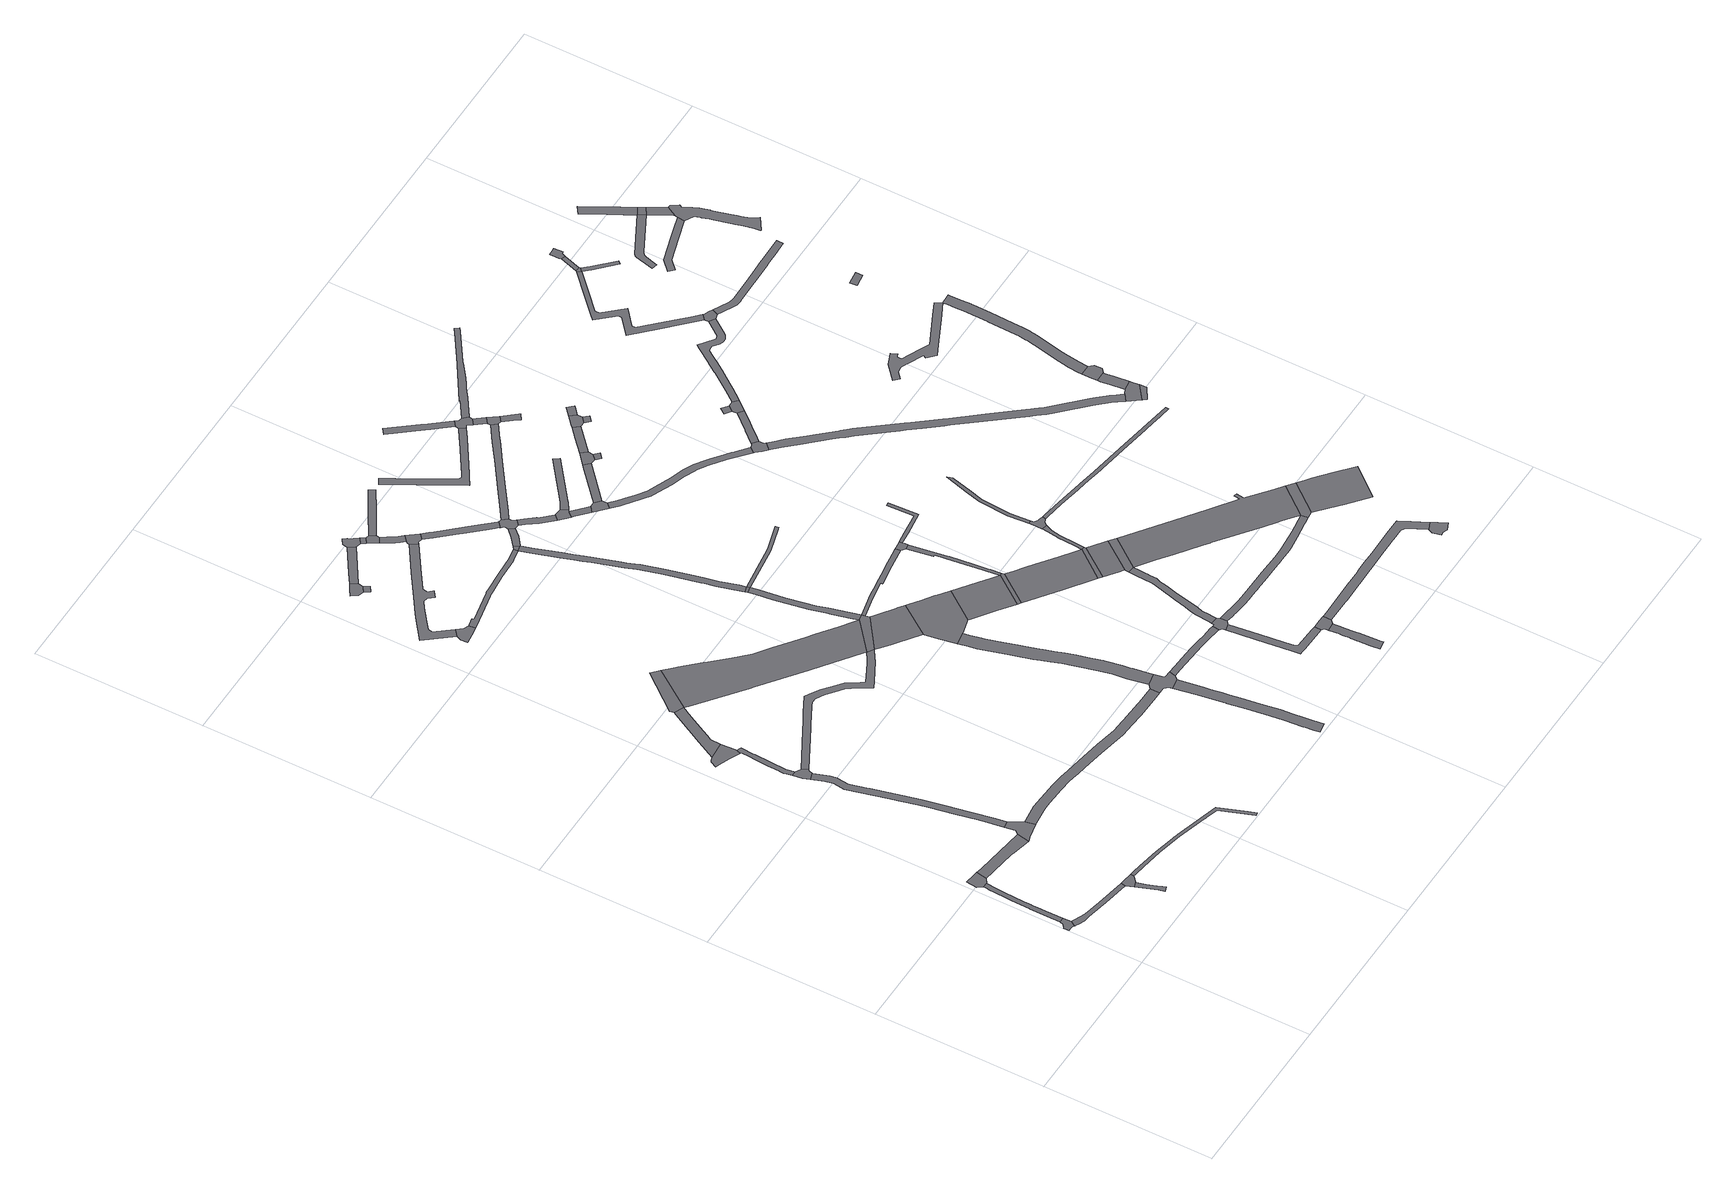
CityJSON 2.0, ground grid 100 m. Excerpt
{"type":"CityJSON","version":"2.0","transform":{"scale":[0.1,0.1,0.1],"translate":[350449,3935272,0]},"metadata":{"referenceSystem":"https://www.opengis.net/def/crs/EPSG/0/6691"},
"CityObjects":{
"road1":{"type":"Road","geometry":[{"type":"MultiSurface","lod":"1","boundaries":[[[0,1,2,3,4,5,6,7,8]]]}]},
"road2":{"type":"Road","attributes":{"RoadStructureAttribute.sectionType":"1"},"geometry":[{"type":"MultiSurface","lod":"1","boundaries":[[[0,9,10,11,12,13,14,15,16,17,18,19,20,21,22,23,24,25,26,27,28,1]]]}]},
"road3":{"type":"Road","attributes":{"RoadStructureAttribute.sectionType":"1"},"geometry":[{"type":"MultiSurface","lod":"1","boundaries":[[[29,30,31,32,33,8,7,34,35,36,37,38,39,40,41]]]}]},
"road4":{"type":"Road","geometry":[{"type":"MultiSurface","lod":"1","boundaries":[[[17,42,43,44,45,46,18]]]}]},
"road5":{"type":"Road","attributes":{"RoadStructureAttribute.sectionType":"1"},"geometry":[{"type":"MultiSurface","lod":"1","boundaries":[[[47,48,49,50,51,52,53,54,55,56]]]}]},
"road6":{"type":"Road","geometry":[{"type":"MultiSurface","lod":"1","boundaries":[[[57,58,29,41,53,52,59,60]]]}]},
"road7":{"type":"Road","attributes":{"RoadStructureAttribute.sectionType":"1"},"geometry":[{"type":"MultiSurface","lod":"1","boundaries":[[[61,43,42,62,63,64,65,66,67,68]]]}]},
"road8":{"type":"Road","geometry":[{"type":"MultiSurface","lod":"1","boundaries":[[[67,69,70,71,72,73,74,75,76,77,78,68]]]}]},
"road9":{"type":"Road","attributes":{"RoadStructureAttribute.sectionType":"1"},"geometry":[{"type":"MultiSurface","lod":"1","boundaries":[[[75,79,80,81,82,83,84,85,86,87,88,89,90,91,92,93,94,95,96,97,98,99,100,101,102,103,104,105,106,107,108,109,110,76]]]}]},
"road10":{"type":"Road","attributes":{"RoadStructureAttribute.sectionType":"1"},"geometry":[{"type":"MultiSurface","lod":"1","boundaries":[[[59,111,112,113,114,115,116,117,118,119,120,121,122,123,124,125,126,127,128,129,130,131,132,133,60]]]}]},
"road11":{"type":"Road","geometry":[{"type":"MultiSurface","lod":"1","boundaries":[[[134,135,136,137,138,139,140,95,94]]]}]},
"road12":{"type":"Road","geometry":[{"type":"MultiSurface","lod":"1","boundaries":[[[141,142,143,144,145,146,147,148,149,150]]]}]},
"road13":{"type":"Road","attributes":{"RoadStructureAttribute.sectionType":"1"},"geometry":[{"type":"MultiSurface","lod":"1","boundaries":[[[138,151,152,153,154,145,144,155,156,157,158,159,160,161,162,163,139]]]}]},
"road14":{"type":"Road","geometry":[{"type":"MultiSurface","lod":"1","boundaries":[[[164,165,166,167,168,169]]]}]},
"road15":{"type":"Road","attributes":{"RoadStructureAttribute.sectionType":"1"},"geometry":[{"type":"MultiSurface","lod":"1","boundaries":[[[170,171,172,173,174,175,176,177,178,179,180,181,182,183,184,185,186,74,73,187,188,189,190,191,192,193,194,195,196,197,198,199,200,201,202,203,204,205,206]]]}]},
"road16":{"type":"Road","attributes":{"RoadStructureAttribute.sectionType":"1"},"geometry":[{"type":"MultiSurface","lod":"1","boundaries":[[[207,208,209,210,211,212,213,214,215,216,217,218,219,220,221,222,223,224,136,135,225,226,227,228,229,230,231,232,233,234,235,236,237,238,239,240,241,242,243,244]]]}]},
"road17":{"type":"Road","geometry":[{"type":"MultiSurface","lod":"1","boundaries":[[[245,246,247,248,249,250,251,252]]]}]},
"road18":{"type":"Road","attributes":{"function":"2","RoadStructureAttribute.sectionType":"1"},"geometry":[{"type":"MultiSurface","lod":"1","boundaries":[[[253,254,255,256,257,258,259,260,261,262,263,264,265,166,165,164,266,267,148,147,268,269,270,271,272,273,165,274,275,276,277,278,279,244,280]]]}]},
"road19":{"type":"Road","geometry":[{"type":"MultiSurface","lod":"1","boundaries":[[[281,282,283,284,285,286,287]]]}]},
"road20":{"type":"Road","geometry":[{"type":"MultiSurface","lod":"1","boundaries":[[[288,289,281,287]]]}]},
"road21":{"type":"Road","attributes":{"RoadStructureAttribute.sectionType":"1"},"geometry":[{"type":"MultiSurface","lod":"1","boundaries":[[[249,290,291,292,293,294,295,296,297,298,299,300,301,302,303,304,305,306,307,308,309,310,250]]]}]},
"road22":{"type":"Road","attributes":{"RoadStructureAttribute.sectionType":"1"},"geometry":[{"type":"MultiSurface","lod":"1","boundaries":[[[311,312,283,282,313,314]]]}]},
"road23":{"type":"Road","attributes":{"RoadStructureAttribute.sectionType":"1"},"geometry":[{"type":"MultiSurface","lod":"1","boundaries":[[[315,316,317,318,319,320,321,322,323,324,325,326,327,328,329,330,331,332,333,247,246]]]}]},
"road24":{"type":"Road","attributes":{"RoadStructureAttribute.sectionType":"1"},"geometry":[{"type":"MultiSurface","lod":"1","boundaries":[[[334,335,336,337,338,339,340,341,342,343,344,345,346,347,348,349,350,351,352,353,354,355,356,357,358,359,360,361,362,363,364,365]]]}]},
"road25":{"type":"Road","geometry":[{"type":"MultiSurface","lod":"1","boundaries":[[[366,367,368,280,244,243]]]}]},
"road26":{"type":"Road","geometry":[{"type":"MultiSurface","lod":"1","boundaries":[[[311,314,369,370,371,372,373,374]]]}]},
"road27":{"type":"Road","attributes":{"RoadStructureAttribute.sectionType":"1"},"geometry":[{"type":"MultiSurface","lod":"1","boundaries":[[[370,369,375,376]]]}]},
"road28":{"type":"Road","geometry":[{"type":"MultiSurface","lod":"1","boundaries":[[[205,377,378,379,365,364,380,381,382,383,384,385,386,206]]]}]},
"road29":{"type":"Road","geometry":[{"type":"MultiSurface","lod":"1","boundaries":[[[375,387,388,389,390,391,392,376]]]}]},
"road30":{"type":"Road","attributes":{"RoadStructureAttribute.sectionType":"1"},"geometry":[{"type":"MultiSurface","lod":"1","boundaries":[[[384,393,394,395,396,397,398,399,400,401,402,403,404,405,406,407,408,409,410,411,412,413,414,415,416,417,418,419,420,421,422,423,424,425,426,427,428,429,430,431,432,433,434,435,436,437,385]]]}]},
"road31":{"type":"Road","attributes":{"function":"2","RoadStructureAttribute.sectionType":"1"},"geometry":[{"type":"MultiSurface","lod":"1","boundaries":[[[438,439,440,441,442,443,444,445,446,366,243]]]}]},
"road32":{"type":"Road","attributes":{"RoadStructureAttribute.sectionType":"1"},"geometry":[{"type":"MultiSurface","lod":"1","boundaries":[[[447,448,449,450,390,389,451,452,453,454]]]}]},
"road33":{"type":"Road","geometry":[{"type":"MultiSurface","lod":"1","boundaries":[[[455,447,454,456,305,304,457,458,459]]]}]},
"road34":{"type":"Road","attributes":{"RoadStructureAttribute.sectionType":"1"},"geometry":[{"type":"MultiSurface","lod":"1","boundaries":[[[460,461,462,463,464,465,466,467,468,469,280,368,470,471,472,473,474,475,476,477]]]}]},
"road35":{"type":"Road","geometry":[{"type":"MultiSurface","lod":"1","boundaries":[[[478,479,460,477,480]]]}]},
"road36":{"type":"Road","attributes":{"RoadStructureAttribute.sectionType":"1"},"geometry":[{"type":"MultiSurface","lod":"1","boundaries":[[[481,482,483,484,485,486,487,488,489,490,491,492,493,494,495,496,497,322,498,499,500,501,502,503,504,505,506,507,508,509,510,511,512,513,478,480]]]}]},
"road37":{"type":"Road","geometry":[{"type":"MultiSurface","lod":"1","boundaries":[[[322,497,514,323]]]}]},
"road38":{"type":"Road","attributes":{"RoadStructureAttribute.sectionType":"1"},"geometry":[{"type":"MultiSurface","lod":"1","boundaries":[[[458,515,516,517,518,519,520,521,522,523,524,525,526,527,528,529,459]]]}]},
"road39":{"type":"Road","geometry":[{"type":"MultiSurface","lod":"1","boundaries":[[[530,531,532,533,442,441,534,535,536,418,417,537,538,539]]]}]},
"road40":{"type":"Road","attributes":{"RoadStructureAttribute.sectionType":"1"},"geometry":[{"type":"MultiSurface","lod":"1","boundaries":[[[540,541,542,543,544,392,391]]]}]},
"road41":{"type":"Road","attributes":{"RoadStructureAttribute.sectionType":"1"},"geometry":[{"type":"MultiSurface","lod":"1","boundaries":[[[545,546,514,497,547,548]]]}]},
"road42":{"type":"Road","attributes":{"RoadStructureAttribute.sectionType":"1"},"geometry":[{"type":"MultiSurface","lod":"1","boundaries":[[[549,550,551,552,553,554,555,556,381,380,557,558,559,560,561,562]]]}]},
"road43":{"type":"Road","geometry":[{"type":"MultiSurface","lod":"1","boundaries":[[[563,564,565,566,567,523,522,568,545,548]]]}]},
"road44":{"type":"Road","attributes":{"RoadStructureAttribute.sectionType":"1"},"geometry":[{"type":"MultiSurface","lod":"1","boundaries":[[[367,569,570,571,572,573,574,575,576,577,578,579,580,581,582,583,584,585,586,587,368]]]}]},
"road45":{"type":"Road","attributes":{"RoadStructureAttribute.sectionType":"1"},"geometry":[{"type":"MultiSurface","lod":"1","boundaries":[[[588,589,590,564,563,591,592,593,594]]]}]},
"road46":{"type":"Road","attributes":{"function":"2","RoadStructureAttribute.sectionType":"1"},"geometry":[{"type":"MultiSurface","lod":"1","boundaries":[[[538,595,596,597,598,599,600,601,539]]]}]},
"road47":{"type":"Road","attributes":{"RoadStructureAttribute.sectionType":"1"},"geometry":[{"type":"MultiSurface","lod":"1","boundaries":[[[602,603,604,605,606,607,480,477]]]}]},
"road48":{"type":"Road","geometry":[{"type":"MultiSurface","lod":"1","boundaries":[[[593,608,609,610,611,594]]]}]},
"road49":{"type":"Road","geometry":[{"type":"MultiSurface","lod":"1","boundaries":[[[599,612,613,614,600]]]}]},
"road50":{"type":"Road","attributes":{"RoadStructureAttribute.sectionType":"1"},"geometry":[{"type":"MultiSurface","lod":"1","boundaries":[[[615,616,617,609,608,618,619]]]}]},
"road51":{"type":"Road","geometry":[{"type":"MultiSurface","lod":"1","boundaries":[[[620,621,622,623,549,562,624,625,626,627,628]]]}]},
"road52":{"type":"Road","attributes":{"RoadStructureAttribute.sectionType":"1"},"geometry":[{"type":"MultiSurface","lod":"1","boundaries":[[[629,630,631,632,633,634,635,636,637,638,639,640,641,642,626,625]]]}]},
"road53":{"type":"Road","geometry":[{"type":"MultiSurface","lod":"1","boundaries":[[[615,619,643,644,645,646]]]}]},
"road54":{"type":"Road","attributes":{"RoadStructureAttribute.sectionType":"1"},"geometry":[{"type":"MultiSurface","lod":"1","boundaries":[[[647,648,649,650,651,652,653,654,655,656,657,658,659,660,661,662,663,664,665,666,667,668]]]}]},
"road55":{"type":"Road","attributes":{"RoadStructureAttribute.sectionType":"1"},"geometry":[{"type":"MultiSurface","lod":"1","boundaries":[[[669,670,671,672,673,674,675,676,677,678,679,680,681,600,614]]]}]},
"road56":{"type":"Road","attributes":{"function":"2","RoadStructureAttribute.sectionType":"1"},"geometry":[{"type":"MultiSurface","lod":"1","boundaries":[[[682,683,684,685,686,687,688,689,613,612,690,691,692]]]}]},
"road57":{"type":"Road","geometry":[{"type":"MultiSurface","lod":"1","boundaries":[[[634,693,694,655,654,695,696,697,698,635]]]}]},
"road58":{"type":"Road","geometry":[{"type":"MultiSurface","lod":"1","boundaries":[[[578,675,674,699,700,701,702,579]]]}]},
"road59":{"type":"Road","attributes":{"RoadStructureAttribute.sectionType":"1"},"geometry":[{"type":"MultiSurface","lod":"1","boundaries":[[[703,704,705,706,707,708,709,710,711,712,713,714,715,716,717,718,719,720,721,722,723,724,725,726,727]]]}]},
"road60":{"type":"Road","attributes":{"RoadStructureAttribute.sectionType":"1"},"geometry":[{"type":"MultiSurface","lod":"1","boundaries":[[[610,728,729,730,731,732,611]]]}]},
"road61":{"type":"Road","attributes":{"RoadStructureAttribute.sectionType":"1"},"geometry":[{"type":"MultiSurface","lod":"1","boundaries":[[[566,733,734,735,736,737,738,739,740,741,742,743,744,745,746,747,567]]]}]},
"road62":{"type":"Road","attributes":{"RoadStructureAttribute.sectionType":"1"},"geometry":[{"type":"MultiSurface","lod":"1","boundaries":[[[748,646,645,749,750]]]}]},
"road63":{"type":"Road","geometry":[{"type":"MultiSurface","lod":"1","boundaries":[[[751,752,753,682,692]]]}]},
"road64":{"type":"Road","attributes":{"RoadStructureAttribute.sectionType":"1"},"geometry":[{"type":"MultiSurface","lod":"1","boundaries":[[[700,754,755,756,757,758,759,701]]]}]},
"road65":{"type":"Road","attributes":{"RoadStructureAttribute.sectionType":"1"},"geometry":[{"type":"MultiSurface","lod":"1","boundaries":[[[760,761,762,763,752,751]]]}]},
"road66":{"type":"Road","attributes":{"RoadStructureAttribute.sectionType":"1"},"geometry":[{"type":"MultiSurface","lod":"1","boundaries":[[[643,764,765,766,767,768,769,770,771,772,773,774,775,776,777,778,779,780,781,782,783,784,785,786,787,788,789,790,791,792,793,794,795,796,797,798,799,644]]]}]},
"road67":{"type":"Road","geometry":[{"type":"MultiSurface","lod":"1","boundaries":[[[762,761,800,801,802]]]}]},
"road68":{"type":"Road","geometry":[{"type":"MultiSurface","lod":"1","boundaries":[[[749,803,804,805,806,750]]]}]},
"road69":{"type":"Road","attributes":{"RoadStructureAttribute.sectionType":"1"},"geometry":[{"type":"MultiSurface","lod":"1","boundaries":[[[807,808,809,810,811,812,813,814,815,816,817]]]}]},
"road70":{"type":"Road","geometry":[{"type":"MultiSurface","lod":"1","boundaries":[[[818,819,804,803]]]}]},
"road71":{"type":"Road","attributes":{"RoadStructureAttribute.sectionType":"1"},"geometry":[{"type":"MultiSurface","lod":"1","boundaries":[[[753,820,821,822,823,824,825,826,827,828,829,682]]]}]},
"road72":{"type":"Road","attributes":{"RoadStructureAttribute.sectionType":"1"},"geometry":[{"type":"MultiSurface","lod":"1","boundaries":[[[627,830,831,832,833,834,835,836,837,838,839,840,841,842,843,844,845,846,847,848,849,850,851,852,853,854,855,856,857,858,859,860,861,862,863,864,865,866,867,868,869,870,871,872,873,874,875,628]]]}]},
"road73":{"type":"Road","geometry":[{"type":"MultiSurface","lod":"1","boundaries":[[[876,877,878,879,813,812,703,727,880,881]]]}]},
"road74":{"type":"Road","geometry":[{"type":"MultiSurface","lod":"1","boundaries":[[[882,883,884,885,886,887,888,889,890,891,826,825,892,893,894,895,896,897,898]]]}]},
"road75":{"type":"Road","attributes":{"RoadStructureAttribute.sectionType":"1"},"geometry":[{"type":"MultiSurface","lod":"1","boundaries":[[[805,899,900,901,806]]]}]},
"road76":{"type":"Road","attributes":{"RoadStructureAttribute.sectionType":"1"},"geometry":[{"type":"MultiSurface","lod":"1","boundaries":[[[902,903,876,881]]]}]},
"road77":{"type":"Road","geometry":[{"type":"MultiSurface","lod":"1","boundaries":[[[904,905,903,902,741,740,906,907]]]}]},
"road78":{"type":"Road","attributes":{"RoadStructureAttribute.sectionType":"1"},"geometry":[{"type":"MultiSurface","lod":"1","boundaries":[[[906,908,909,910,911,912,907]]]}]},
"road79":{"type":"Road","attributes":{"RoadStructureAttribute.sectionType":"1"},"geometry":[{"type":"MultiSurface","lod":"1","boundaries":[[[913,914,915,916,917,918,919,920,921,922,923,924,925,696,695,926,927,928,929,930,931,932,933,934,935,936,937]]]}]},
"road80":{"type":"Road","attributes":{"RoadStructureAttribute.sectionType":"1"},"geometry":[{"type":"MultiSurface","lod":"1","boundaries":[[[938,939,940,941,942,943,944,945,946,947,948,889,888]]]}]},
"road81":{"type":"Road","attributes":{"function":"2","RoadStructureAttribute.sectionType":"1"},"geometry":[{"type":"MultiSurface","lod":"1","boundaries":[[[620,949,950,951,952,953,954,955,956,957,958,959,960,961,962,963,801,964,965,966,967,968,969,970,971,972,858,973,974,975,976,977,978,979,980,981,982,983,984,985,802,801,800,986,987,988,989,990,991,992,993,994,995,621]]]}]},
"road82":{"type":"Road","geometry":[{"type":"MultiSurface","lod":"1","boundaries":[[[996,997,998,999,900,899,1000,1001]]]}]},
"road83":{"type":"Road","geometry":[{"type":"MultiSurface","lod":"1","boundaries":[[[1000,1002,1003,1001]]]}]},
"road84":{"type":"Road","geometry":[{"type":"MultiSurface","lod":"1","boundaries":[[[1004,1005,1006,1007,1008,784,783,1009,1010,1011]]]}]},
"road85":{"type":"Road","attributes":{"RoadStructureAttribute.sectionType":"1"},"geometry":[{"type":"MultiSurface","lod":"1","boundaries":[[[997,1012,1013,1014,1015,998]]]}]},
"road86":{"type":"Road","attributes":{"RoadStructureAttribute.sectionType":"1"},"geometry":[{"type":"MultiSurface","lod":"1","boundaries":[[[1016,1017,1018,1007,1006,1019,1020,1021,1022,1023,1024]]]}]},
"road87":{"type":"Road","attributes":{"RoadStructureAttribute.sectionType":"1"},"geometry":[{"type":"MultiSurface","lod":"1","boundaries":[[[1025,1026,1027,1028,1029,1030,878,877,1031,1032,1033,1034,1035,1036,1037,1038,1039,1040,1041]]]}]},
"road88":{"type":"Road","geometry":[{"type":"MultiSurface","lod":"1","boundaries":[[[1042,1043,1044,1045]]]}]},
"road89":{"type":"Road","geometry":[{"type":"MultiSurface","lod":"1","boundaries":[[[1023,1046,1047,1042,1045,1024]]]}]},
"road90":{"type":"Road","geometry":[{"type":"MultiSurface","lod":"1","boundaries":[[[1048,1049,1050,1051,1052,1053,1054,1055,1056,913,937]]]}]},
"road91":{"type":"Road","geometry":[{"type":"MultiSurface","lod":"1","boundaries":[[[1057,1058,1059,973,858,857]]]}]},
"road92":{"type":"Road","attributes":{"RoadStructureAttribute.sectionType":"1"},"geometry":[{"type":"MultiSurface","lod":"1","boundaries":[[[1060,1061,1062,1063,1064,1065,1066,1067,1068,898,897,1069,1070,1071,1072,1073,1074,1075,1076,1077,1078,1079]]]}]},
"road93":{"type":"Road","geometry":[{"type":"MultiSurface","lod":"1","boundaries":[[[1080,1081,1082,1083,1084,1085,1086,1087,1088,1089,1090,1091,1092,1093,1094,1095,1096,1097,1098,1099,1100,1101,1102,1103,1104,1105,1106,1107,1108,1109,1110,1111,1112,1113,1114,1115,1116,1117,1118,1119,1120,1121,1122,1123,1124,1125,1126,1127,1128,1129,1130,1131,1132,1133,1134,1135,1136,1137,1138,1139,1140,1141,1142,1143,1144,1145,1146,1004,1011]]]}]},
"road94":{"type":"Road","attributes":{"function":"2","RoadStructureAttribute.sectionType":"1"},"geometry":[{"type":"MultiSurface","lod":"1","boundaries":[[[1147,1148,1149,1150,1151,1058,1057,1152,1153,1154]]]}]},
"road95":{"type":"Road","attributes":{"RoadStructureAttribute.sectionType":"1"},"geometry":[{"type":"MultiSurface","lod":"1","boundaries":[[[1155,1156,1157,1158,1159,1160,1161,1162,1163,1164,1047,1046,1165,1166,1167,1168,1169,1170,1171,1172,1173,1174,1175,1176,1177,1178,1179,1180,1181,1182,1183,1184]]]}]},
"road96":{"type":"Road","geometry":[{"type":"MultiSurface","lod":"1","boundaries":[[[1113,1112,1185,1186,1187,1188,1189,1190]]]}]},
"road97":{"type":"Road","attributes":{"RoadStructureAttribute.sectionType":"1"},"geometry":[{"type":"MultiSurface","lod":"1","boundaries":[[[1191,1192,1193,1194,1195,1196,1197,1198,1199,1200,1201,1202,1203,1204,1205,1206,1207,1208,1209,1210,1211,1212,1213,1214,1215,1216,1217,1218,1213]]]}]},
"road98":{"type":"Road","attributes":{"RoadStructureAttribute.sectionType":"1"},"geometry":[{"type":"MultiSurface","lod":"1","boundaries":[[[1219,1220,1221,1222,1223,1224,1225,1226,1227,1228,1229,1230,1231,1232,1233,1234,1235,1236,1237,1238,1239,1240,1219,1241,1242,1243,1244,1245,1246,1247,1248,1249,1250,1251,1252,1253,1254,1255,1256,1257,1258,1259,1260,1261,1262,1263,1264,1265,1266,1267,1268,1269,1270,1271,1272,1273,1274,1275,1276,1277,1278,1279,1280,1281]]]}]},
"road99":{"type":"Road","attributes":{"RoadStructureAttribute.sectionType":"1"},"geometry":[{"type":"MultiSurface","lod":"1","boundaries":[[[1185,1282,1283,1284,1285,1186]]]}]},
"road100":{"type":"Road","geometry":[{"type":"MultiSurface","lod":"1","boundaries":[[[1286,1287,1288,1289,1203,1202,1155,1184]]]}]},
"road101":{"type":"Road","attributes":{"RoadStructureAttribute.sectionType":"1"},"geometry":[{"type":"MultiSurface","lod":"1","boundaries":[[[1189,1290,1291,1292,1293,1294,1295,1190]]]}]},
"road102":{"type":"Road","geometry":[{"type":"MultiSurface","lod":"1","boundaries":[[[1296,1262,1261,1297,1293,1292,1298]]]}]},
"road103":{"type":"Road","geometry":[{"type":"MultiSurface","lod":"1","boundaries":[[[1299,1191,1213,1218,1300]]]}]},
"road104":{"type":"Road","attributes":{"RoadStructureAttribute.sectionType":"1"},"geometry":[{"type":"MultiSurface","lod":"1","boundaries":[[[1301,1302,1299,1300]]]}]},
"road105":{"type":"Road","geometry":[{"type":"MultiSurface","lod":"1","boundaries":[[[1303,1302,1301,1304,1305,1306,1307,1308,1309]]]}]},
"road106":{"type":"Road","attributes":{"RoadStructureAttribute.sectionType":"1"},"geometry":[{"type":"MultiSurface","lod":"1","boundaries":[[[1310,1311,1312,1313,1314,1315,1316,1317,1318,1319,1320,1321,1322,1323,1324,1325,1326,1327,1328,1329,1330,1331,1287,1286]]]}]},
"road107":{"type":"Road","attributes":{"RoadStructureAttribute.sectionType":"1"},"geometry":[{"type":"MultiSurface","lod":"1","boundaries":[[[1332,1333,1334,1335,1336]]]}]},
"road108":{"type":"Road","attributes":{"RoadStructureAttribute.sectionType":"1"},"geometry":[{"type":"MultiSurface","lod":"1","boundaries":[[[1337,1338,1339,1340,1341,1342,1343,1344,1345,1346]]]}]},
"road109":{"type":"Road","attributes":{"RoadStructureAttribute.sectionType":"1"},"geometry":[{"type":"MultiSurface","lod":"1","boundaries":[[[1347,1348,1349,1350,1351,1352,1353,1354,1355,1356]]]}]},
"road110":{"type":"Road","attributes":{"RoadStructureAttribute.sectionType":"1"},"geometry":[{"type":"MultiSurface","lod":"1","boundaries":[[[1357,1358,1359,1360,1361,1362,1337,1363]]]}]},
"road111":{"type":"Road","geometry":[{"type":"MultiSurface","lod":"1","boundaries":[[[1363,1337,1346,1364]]]}]},
"road112":{"type":"Road","geometry":[{"type":"MultiSurface","lod":"1","boundaries":[[[1346,1365,1366,1367,1368,1369,1364]]]}]},
"road113":{"type":"Road","geometry":[{"type":"MultiSurface","lod":"1","boundaries":[[[1370,1371,1372,1373,1374,1375,1376,1377,1378,1379,1380,1381,1382,1383,1384,1385,1386,1387,1368,1367,1347,1356,1388,1389,1390,1391,1392,1393,1394,1395,1396,1397,1398,1399,1400,1401,1402,1403,1404,1405,1406,1407,1408]]]}]}
},
"vertices":[
[66,505,0],[37,504,0],[29,483,0],[6,465,0],[8,434,0],[24,435,0],[38,434,0],[49,427,0],[67,457,0],
[64,608,0],[65,658,0],[65,687,0],[66,698,0],[66,740,0],[71,856,0],[75,925,0],[78,949,0],[80,966,0],[51,968,0],[50,952,0],[47,926,0],[45,900,0],[42,829,0],[41,821,0],[40,792,0],[40,791,0],[37,689,0],[36,686,0],[36,582,0],
[427,369,0],[256,399,0],[255,399,0],[149,421,0],[91,447,0],[52,425,0],[54,424,0],[56,423,0],[74,412,0],[106,400,0],[144,393,0],[272,369,0],[422,342,0],
[108,986,0],[118,1048,0],[97,1051,0],[36,1060,0],[29,997,0],
[518,163,0],[518,165,0],[513,176,0],[509,186,0],[484,255,0],[471,307,0],[440,296,0],[484,178,0],[493,146,0],[521,156,0],
[448,366,0],[443,367,0],[504,338,0],[506,358,0],
[157,1042,0],[161,979,0],[177,976,0],[312,957,0],[339,950,0],[389,939,0],[440,928,0],[453,1000,0],
[477,938,0],[488,940,0],[514,946,0],[535,950,0],[561,956,0],[549,1011,0],[502,1090,0],[462,1083,0],[473,1024,0],[472,1022,0],
[491,1157,0],[466,1292,0],[442,1414,0],[429,1480,0],[413,1554,0],[381,1685,0],[348,1820,0],[348,1821,0],[344,1836,0],[321,1922,0],[318,1931,0],[327,1998,0],[328,2001,0],[319,2041,0],[289,2126,0],[289,2127,0],[249,2112,0],[275,2041,0],[286,1998,0],[277,1929,0],[300,1840,0],[336,1704,0],[336,1703,0],[350,1647,0],[374,1546,0],[385,1490,0],[414,1346,0],[414,1345,0],[440,1223,0],[441,1215,0],[442,1212,0],[459,1100,0],
[518,337,0],[589,326,0],[713,307,0],[823,282,0],[846,277,0],[860,273,0],[1036,223,0],[1038,222,0],[1050,219,0],[1115,199,0],[1185,6,0],[1203,12,0],[1186,60,0],[1130,215,0],[867,290,0],[860,292,0],[853,294,0],[851,294,0],[843,296,0],[831,299,0],[711,327,0],[579,347,0],[531,355,0],
[299,2152,0],[306,2156,0],[287,2190,0],[286,2191,0],[254,2208,0],[227,2207,0],[235,2150,0],
[81,2579,0],[105,2568,0],[167,2544,0],[223,2517,0],[235,2544,0],[235,2556,0],[229,2635,0],[128,2627,0],[108,2621,0],[98,2617,0],
[245,2257,0],[255,2448,0],[255,2453,0],[260,2533,0],[231,2513,0],[228,2460,0],[226,2438,0],[226,2432,0],[222,2351,0],[219,2283,0],[219,2280,0],[218,2253,0],[221,2239,0],
[300,2954,0],[355,2929,0],[520,3161,0],[511,3170,0],[475,3200,0],[296,2979,0],
[1564,925,0],[1552,926,0],[1484,927,0],[1414,932,0],[1407,933,0],[1332,937,0],[1203,963,0],[1091,982,0],[1059,988,0],[971,1002,0],[913,1011,0],[840,1019,0],[772,1023,0],[731,1026,0],[664,1027,0],[560,1014,0],[554,1013,0],[569,958,0],[663,968,0],[675,969,0],[686,969,0],[727,969,0],[733,968,0],[765,967,0],[834,963,0],[910,956,0],[961,948,0],[975,945,0],[979,944,0],[1068,930,0],[1164,913,0],[1327,882,0],[1410,876,0],[1487,870,0],[1612,867,0],[1674,866,0],[1675,922,0],
[1121,2285,0],[1097,2270,0],[978,2209,0],[964,2231,0],[939,2270,0],[920,2300,0],[884,2329,0],[883,2330,0],[821,2382,0],[820,2382,0],[813,2386,0],[762,2416,0],[735,2434,0],[734,2433,0],[633,2379,0],[560,2339,0],[544,2330,0],[526,2320,0],[562,2294,0],[563,2295,0],[576,2302,0],[638,2335,0],[689,2362,0],[693,2364,0],[717,2377,0],[748,2376,0],[796,2350,0],[861,2296,0],[876,2283,0],[890,2273,0],[903,2251,0],[949,2181,0],[964,2155,0],[1005,2176,0],[1126,2239,0],[1153,2257,0],[1197,2287,0],[1162,2311,0],
[267,4126,0],[298,4132,0],[290,4171,0],[263,4181,0],[236,4215,0],[197,4184,0],[185,4157,0],[190,4117,0],
[1316,2471,0],[1243,2525,0],[1141,2601,0],[1095,2634,0],[1015,2694,0],[947,2743,0],[858,2809,0],[858,2810,0],[781,2889,0],[695,2980,0],[677,2999,0],[584,3096,0],[569,3113,0],[281,2918,0],[186,2737,0],[228,2648,0],[231,2698,0],[235,2705,0],[291,2810,0],[331,2885,0],[347,2914,0],[376,2912,0],[643,2701,0],[661,2687,0],[903,2506,0],[910,2501,0],[1149,2321,0],[1336,2456,0],
[254,4780,0],[261,4810,0],[237,4848,0],[201,4825,0],[166,4803,0],[191,4765,0],[221,4758,0],
[241,4725,0],[275,4747,0],
[161,4311,0],[166,4340,0],[207,4372,0],[224,4385,0],[286,4431,0],[322,4455,0],[351,4451,0],[376,4418,0],[406,4442,0],[412,4447,0],[409,4451,0],[389,4475,0],[394,4505,0],[514,4586,0],[655,4681,0],[628,4722,0],[466,4613,0],[291,4496,0],[257,4473,0],[206,4435,0],[76,4338,0],
[450,4985,0],[300,4888,0],[368,4878,0],[476,4947,0],
[311,4135,0],[525,4179,0],[540,4182,0],[562,4184,0],[668,4193,0],[794,4200,0],[806,4202,0],[871,4214,0],[870,4240,0],[791,4227,0],[776,4226,0],[667,4221,0],[567,4212,0],[539,4210,0],[533,4208,0],[345,4170,0],[343,4181,0],[342,4181,0],[298,4172,0],
[1761,690,0],[1762,683,0],[1783,550,0],[1785,535,0],[1785,534,0],[1799,442,0],[1817,323,0],[1831,213,0],[1841,110,0],[1842,105,0],[1848,49,0],[1853,17,0],[1913,27,0],[1910,55,0],[1908,63,0],[1904,98,0],[1899,142,0],[1892,211,0],[1886,265,0],[1882,292,0],[1874,344,0],[1865,409,0],[1852,491,0],[1842,550,0],[1837,592,0],[1832,626,0],[1831,635,0],[1825,672,0],[1822,687,0],[1800,828,0],[1799,835,0],[1736,824,0],
[1382,2421,0],[1377,2445,0],[1373,2463,0],
[506,4941,0],[538,4963,0],[502,5015,0],[503,5016,0],[489,5037,0],[456,5015,0],
[523,4916,0],[556,4937,0],
[1710,865,0],[1711,865,0],[1732,846,0],[1818,858,0],[1827,897,0],[1785,898,0],[1781,905,0],[1771,958,0],[1698,944,0],[1697,943,0],
[554,4867,0],[556,4864,0],[560,4858,0],[593,4879,0],[598,4899,0],[575,4932,0],
[1767,980,0],[1751,1072,0],[1750,1076,0],[1750,1078,0],[1748,1096,0],[1743,1130,0],[1728,1212,0],[1725,1231,0],[1717,1260,0],[1702,1314,0],[1687,1371,0],[1671,1430,0],[1651,1484,0],[1650,1486,0],[1647,1496,0],[1638,1524,0],[1622,1570,0],[1603,1640,0],[1595,1666,0],[1575,1739,0],[1548,1833,0],[1544,1852,0],[1533,1899,0],[1532,1901,0],[1522,1950,0],[1448,1936,0],[1455,1899,0],[1457,1888,0],[1468,1832,0],[1476,1803,0],[1512,1677,0],[1523,1638,0],[1550,1547,0],[1564,1507,0],[1579,1460,0],[1600,1404,0],[1617,1341,0],[1627,1304,0],[1640,1254,0],[1651,1215,0],[1662,1157,0],[1662,1155,0],[1666,1135,0],[1668,1118,0],[1676,1060,0],
[1222,2264,0],[1276,2224,0],[1295,2210,0],[1414,2121,0],[1544,2304,0],[1512,2327,0],[1502,2334,0],[1425,2390,0],[1406,2404,0],
[670,4771,0],[650,4795,0],[636,4812,0],[616,4843,0],[564,4851,0],[603,4788,0],[619,4768,0],[638,4745,0],
[686,4752,0],[631,4730,0],[663,4686,0],[690,4682,0],[722,4709,0],
[1215,3047,0],[1223,3007,0],[1236,2911,0],[1241,2880,0],[1242,2869,0],[1271,2719,0],[1277,2692,0],[1293,2628,0],[1300,2599,0],[1328,2487,0],[1357,2525,0],[1328,2637,0],[1312,2698,0],[1282,2852,0],[1279,2864,0],[1278,2872,0],[1259,3015,0],[1251,3055,0],
[1211,3061,0],[1212,3058,0],[1247,3073,0],
[1236,3113,0],[1207,3217,0],[1191,3290,0],[1177,3348,0],[1142,3495,0],[1104,3625,0],[1103,3630,0],[1086,3673,0],[1079,3693,0],[1071,3717,0],[1026,3858,0],[1010,3906,0],[996,3945,0],[973,4015,0],[951,4083,0],[928,4151,0],[907,4223,0],[893,4141,0],[898,4126,0],[938,4004,0],[961,3934,0],[975,3891,0],[990,3847,0],[1044,3682,0],[1044,3681,0],[1067,3620,0],[1071,3606,0],[1107,3486,0],[1139,3348,0],[1152,3290,0],[1154,3282,0],[1170,3210,0],[1206,3078,0],
[885,4252,0],
[728,4639,0],[730,4636,0],[809,4549,0],[847,4507,0],[916,4431,0],[947,4396,0],[964,4377,0],[964,4376,0],[995,4402,0],[994,4403,0],[911,4496,0],[877,4534,0],[759,4665,0],[756,4669,0],[752,4673,0],
[1684,2201,0],[1680,2205,0],[1616,2252,0],[1565,2289,0],[1429,2038,0],[1429,2037,0],[1446,1943,0],[1599,1969,0],[1618,1974,0],[1750,2152,0],
[727,4975,0],[758,4993,0],[870,5060,0],[850,5095,0],[705,5009,0],
[979,4335,0],[935,4292,0],[961,4264,0],[1001,4306,0],
[2214,864,0],[2193,867,0],[2132,872,0],[2092,877,0],[2061,880,0],[2023,884,0],[1944,889,0],[1871,893,0],[1865,856,0],[2018,847,0],[2064,842,0],[2115,837,0],[2207,825,0],[2209,825,0],
[1024,4304,0],[1054,4330,0],[1039,4349,0],[1041,4368,0],[1015,4399,0],[980,4358,0],
[1478,2467,0],[1505,2473,0],[1557,2482,0],[1578,2485,0],[1603,2490,0],[1614,2492,0],[1616,2481,0],[1686,2492,0],[1744,2501,0],[1864,2517,0],[1860,2547,0],[1782,2536,0],[1740,2530,0],[1664,2518,0],[1600,2508,0],[1562,2502,0],[1544,2499,0],[1501,2492,0],[1473,2486,0],
[1122,4244,0],[1120,4248,0],[1079,4300,0],[1048,4275,0],[1092,4218,0],[1157,4148,0],[1185,4177,0],
[1627,1967,0],[1689,1922,0],[1750,1877,0],[1751,1876,0],[1841,1810,0],[1972,1987,0],[1869,2063,0],
[1524,3093,0],[1674,3136,0],[1686,3140,0],[1684,3158,0],[1538,3116,0],[1520,3111,0],
[1211,4098,0],[1238,4127,0],[1250,4135,0],[1227,4170,0],
[1859,1797,0],[1989,1973,0],[1987,1989,0],
[1325,4048,0],[1277,4092,0],[1249,4118,0],[1222,4088,0],[1294,4022,0],
[2270,874,0],[2229,881,0],[2227,867,0],[2226,863,0],[2222,815,0],[2224,793,0],[2263,805,0],[2282,818,0],[2281,859,0],
[2246,622,0],[2268,426,0],[2274,377,0],[2290,377,0],[2311,376,0],[2471,371,0],[2473,410,0],[2460,411,0],[2448,412,0],[2323,418,0],[2309,433,0],[2302,488,0],[2292,566,0],[2285,627,0],
[1363,3959,0],[1390,3988,0],[1390,4019,0],[1355,4048,0],
[2558,73,0],[2558,79,0],[2550,193,0],[2548,213,0],[2547,222,0],[2544,270,0],[2543,298,0],[2538,340,0],[2489,335,0],[2495,272,0],[2495,271,0],[2496,247,0],[2498,220,0],[2498,210,0],[2498,207,0],[2500,172,0],[2500,171,0],[2505,95,0],[2507,71,0],[2510,50,0],[2511,43,0],[2562,50,0],
[1980,2051,0],[1978,2066,0],[1968,2149,0],[1952,2279,0],[1951,2286,0],[1917,2504,0],[1888,2499,0],[1912,2350,0],[1922,2352,0],[1933,2283,0],[1947,2176,0],[1959,2086,0],[1961,2067,0],
[2338,1716,0],[2310,1737,0],[2240,1789,0],[2155,1853,0],[2133,1870,0],[2081,1907,0],[2035,1940,0],[1996,1968,0],[2045,1660,0],[2183,1557,0],[2203,1543,0],
[2486,357,0],[2487,356,0],[2558,361,0],[2559,409,0],[2522,410,0],[2490,410,0],
[1914,2524,0],[1912,2535,0],[1910,2553,0],[1901,2552,0],
[1455,4909,0],[1397,4870,0],[1379,4859,0],[1185,4734,0],[1169,4724,0],[1150,4731,0],[1090,4836,0],[1054,4900,0],[1045,4915,0],[1043,4920,0],[989,5015,0],[970,5048,0],[948,5087,0],[911,5067,0],[946,5005,0],[1007,4896,0],[1017,4879,0],[1028,4860,0],[1107,4722,0],[1141,4661,0],[1194,4693,0],[1207,4701,0],[1415,4834,0],[1419,4836,0],[1478,4876,0],
[1294,4164,0],[1301,4169,0],[1537,4352,0],[1513,4384,0],[1276,4200,0],
[1087,4400,0],[1220,4494,0],[1400,4619,0],[1404,4622,0],[1486,4680,0],[1521,4704,0],[1560,4731,0],[1584,4748,0],[1558,4779,0],[1525,4756,0],[1461,4711,0],[1377,4652,0],[1357,4638,0],[1197,4526,0],[1098,4457,0],
[1527,4202,0],[1588,4196,0],[1557,4230,0],
[2226,1526,0],[2356,1703,0],[2357,1714,0],
[1986,2544,0],[2127,2562,0],[2118,2740,0],[2099,2738,0],[2108,2578,0],[1979,2562,0],
[2299,1472,0],[2325,1453,0],[2456,1630,0],[2442,1640,0],
[1407,3919,0],[1463,3877,0],[1490,3856,0],[1504,3846,0],[1547,3813,0],[1557,3809,0],[1667,3765,0],[1692,3755,0],[1750,3735,0],[1769,3729,0],[1826,3702,0],[1846,3689,0],[1878,3669,0],[1926,3633,0],[1927,3635,0],[1928,3634,0],[1944,3622,0],[1962,3607,0],[1996,3579,0],[2070,3515,0],[2096,3545,0],[2020,3608,0],[2016,3612,0],[1967,3652,0],[1928,3681,0],[1900,3702,0],[1846,3737,0],[1784,3766,0],[1705,3793,0],[1685,3801,0],[1609,3832,0],[1574,3846,0],[1567,3848,0],[1515,3888,0],[1461,3928,0],[1433,3950,0],
[2323,1427,0],[2364,1425,0],[2495,1601,0],
[1618,4195,0],[1647,4222,0],[1649,4252,0],[1619,4285,0],
[1257,5182,0],[1316,5109,0],[1347,5070,0],[1360,5053,0],[1378,5030,0],[1458,4929,0],[1490,4954,0],[1391,5078,0],[1382,5089,0],[1258,5246,0],[1226,5221,0],
[1644,4166,0],[1673,4193,0],
[2361,1763,0],[2361,1770,0],[2364,1863,0],[2373,1917,0],[2380,1933,0],[2391,1957,0],[2361,1961,0],[2350,1882,0],[2346,1862,0],[2342,1763,0],
[2320,812,0],[2349,809,0],[2350,809,0],[2422,800,0],[2428,799,0],[2431,799,0],[2466,798,0],[2504,797,0],[2568,796,0],[2572,796,0],[2589,795,0],[2609,794,0],[2614,794,0],[2666,792,0],[2681,793,0],[2683,793,0],[2755,792,0],[2763,791,0],[2776,791,0],[2797,791,0],[2865,789,0],[2867,790,0],[2889,792,0],[2966,801,0],[3066,816,0],[3088,819,0],[3098,820,0],[3116,822,0],[3111,863,0],[3085,859,0],[3061,856,0],[3045,852,0],[3012,847,0],[2990,844,0],[2863,832,0],[2840,832,0],[2790,832,0],[2667,836,0],[2666,836,0],[2664,836,0],[2625,837,0],[2488,839,0],[2477,839,0],[2475,839,0],[2456,840,0],[2430,841,0],
[1547,4881,0],[1551,4901,0],[1525,4931,0],[1505,4934,0],[1492,4886,0],[1516,4856,0],
[2409,2010,0],[2401,2012,0],[2393,2017,0],[2385,2022,0],[2382,2025,0],[2378,2035,0],[2377,2042,0],[2357,2041,0],[2359,1998,0],[2361,1964,0],[2395,1964,0],[2402,1971,0],[2409,1977,0],[2415,1980,0],[2422,1982,0],[2430,1983,0],[2434,2005,0],
[1784,4374,0],[1754,4407,0],[1698,4356,0],
[1561,4799,0],[1592,4824,0],
[1618,4791,0],[1615,4795,0],[1603,4745,0],[1635,4770,0],
[1659,4675,0],[1662,4671,0],[1670,4661,0],[1703,4684,0],[1699,4689,0],
[3401,267,0],[3358,353,0],[3357,354,0],[3325,419,0],[3222,419,0],[3064,416,0],[2990,415,0],[2926,414,0],[2917,413,0],[2835,412,0],[2826,412,0],[2620,410,0],[2591,408,0],[2699,359,0],[2712,359,0],[2845,361,0],[2962,363,0],[3011,364,0],[3055,364,0],[3198,367,0],[3204,366,0],[3221,366,0],[3276,367,0],[3303,351,0],[3357,245,0],
[2374,2092,0],[2367,2163,0],[2381,2337,0],[2401,2412,0],[2436,2540,0],[2425,2570,0],[2387,2432,0],[2362,2340,0],[2361,2327,0],[2348,2162,0],[2355,2088,0],
[2271,899,0],[2274,922,0],[2279,968,0],[2286,998,0],[2308,1093,0],[2323,1156,0],[2334,1197,0],[2342,1232,0],[2344,1243,0],[2349,1262,0],[2355,1282,0],[2357,1324,0],[2358,1334,0],[2359,1355,0],[2361,1390,0],[2465,1350,0],[2548,1289,0],[2675,1195,0],[2711,1167,0],[2713,1166,0],[2943,990,0],[3008,943,0],[3025,930,0],[3083,885,0],[3247,1037,0],[3198,1074,0],[3160,1103,0],[3067,1178,0],[3073,1223,0],[3059,1226,0],[3055,1227,0],[3050,1191,0],[3024,1210,0],[2948,1266,0],[2901,1300,0],[2864,1328,0],[2799,1374,0],[2321,1381,0],[2316,1289,0],[2309,1258,0],[2282,1153,0],[2275,1124,0],[2258,1054,0],[2247,1015,0],[2239,979,0],[2231,900,0],[2231,891,0],
[1845,4423,0],[1845,4429,0],[1815,4463,0],[1768,4420,0],[1814,4372,0],[1844,4399,0],
[1840,4343,0],[1870,4370,0],
[2163,3491,0],[2156,3500,0],[2154,3530,0],[2123,3556,0],[2115,3547,0],[2077,3510,0],[2102,3480,0],[2129,3456,0],
[1883,4463,0],[1892,4471,0],[1861,4504,0],[1834,4479,0],
[2228,3678,0],[2188,3632,0],[2184,3627,0],[2188,3569,0],[2225,3613,0],[2242,3632,0],[2258,3652,0],[2299,3700,0],[2269,3726,0],
[1989,5241,0],[1842,5142,0],[1839,5140,0],[1730,5071,0],[1624,5003,0],[1627,5000,0],[1663,4976,0],[1719,5016,0],[1745,5033,0],[1775,5053,0],[1777,5055,0],[1829,5093,0],[1858,5115,0],[1871,5125,0],[2043,5241,0],[2064,5256,0],[2048,5280,0],
[2291,3785,0],[2253,3814,0],[2231,3781,0],[2264,3755,0],
[2351,3761,0],[2321,3787,0],
[3345,218,0],[3357,170,0],[3373,173,0],[3400,160,0],[3444,182,0],[3433,204,0],[3432,206,0],[3425,219,0],[3420,231,0],
[3156,827,0],[3292,1001,0],[3271,1017,0],
[3411,1843,0],[3304,1860,0],[3226,1872,0],[3045,1902,0],[2840,1935,0],[2727,1955,0],[2690,1961,0],[2564,1983,0],[2450,2002,0],[2447,1982,0],[2560,1964,0],[2686,1941,0],[2744,1932,0],[2818,1919,0],[2837,1916,0],[3045,1882,0],[3223,1853,0],[3290,1842,0],[3301,1840,0],[3408,1823,0],
[2136,3449,0],[2154,3431,0],[2157,3428,0],[2177,3409,0],[2186,3399,0],[2199,3384,0],[2244,3335,0],[2358,3211,0],[2395,3172,0],[2403,3159,0],[2414,3148,0],[2423,3137,0],[2434,3125,0],[2463,3088,0],[2583,2939,0],[2603,2914,0],[2655,2850,0],[2728,2758,0],[2747,2736,0],[2853,2604,0],[3005,2415,0],[3026,2389,0],[3043,2368,0],[3052,2358,0],[3061,2347,0],[3081,2326,0],[3100,2306,0],[3234,2172,0],[3256,2150,0],[3278,2125,0],[3299,2101,0],[3320,2074,0],[3344,2042,0],[3385,2072,0],[3360,2105,0],[3338,2132,0],[3316,2159,0],[3293,2186,0],[3269,2209,0],[3135,2342,0],[3117,2361,0],[3099,2380,0],[3081,2401,0],[3065,2420,0],[3053,2435,0],[3037,2454,0],[2905,2619,0],[2892,2635,0],[2773,2781,0],[2766,2790,0],[2647,2939,0],[2641,2947,0],[2550,3061,0],[2473,3158,0],[2472,3158,0],[2464,3168,0],[2454,3180,0],[2442,3192,0],[2432,3204,0],[2426,3210,0],[2367,3275,0],[2344,3300,0],[2313,3334,0],[2237,3418,0],[2213,3444,0],[2187,3468,0],[2186,3469,0],
[3553,782,0],[3451,870,0],[3363,944,0],[3345,959,0],[3338,965,0],[3222,768,0],[3290,706,0],[3407,608,0],
[2746,4174,0],[2681,4084,0],[2661,4080,0],[2576,4143,0],[2560,4120,0],[2503,4038,0],[2489,4017,0],[2457,3972,0],[2453,3965,0],[2374,3855,0],[2359,3771,0],[2406,3831,0],[2455,3899,0],[2486,3942,0],[2520,3992,0],[2543,4025,0],[2573,4068,0],[2603,4073,0],[2636,4048,0],[2643,4044,0],[2650,4041,0],[2658,4039,0],[2666,4038,0],[2682,4038,0],[2690,4042,0],[2696,4045,0],[2703,4049,0],[2708,4054,0],[2714,4060,0],[2781,4153,0],
[3394,1976,0],[3480,2040,0],[3476,2078,0],[3475,2081,0],[3474,2093,0],[3414,2085,0],
[2703,4933,0],[2585,4819,0],[2478,4715,0],[2457,4695,0],[2548,4594,0],[2546,4574,0],[2494,4530,0],[2449,4492,0],[2575,4366,0],[2614,4327,0],[2630,4311,0],[2744,4197,0],[2772,4225,0],[2730,4267,0],[2658,4339,0],[2638,4360,0],[2519,4479,0],[2520,4500,0],[2616,4580,0],[2516,4690,0],[2515,4716,0],[2602,4801,0],[2721,4915,0],[2756,4875,0],[2864,4768,0],[2879,4787,0],[2774,4891,0],[2739,4931,0],
[3465,3200,0],[3442,3238,0],[3364,3201,0],[3181,3112,0],[3124,3137,0],[3021,3184,0],[3021,3211,0],[3039,3219,0],[3024,3256,0],[2984,3239,0],[2953,3225,0],[2868,3150,0],[2895,3120,0],[2933,3154,0],[2968,3160,0],[3002,3145,0],[3005,3143,0],[3097,3099,0],[3089,3083,0],[3134,3041,0],[3195,3069,0],[3390,3163,0],[3466,3191,0],[3467,3172,0],[3468,3123,0],[3470,3064,0],[3470,3018,0],[3470,3010,0],[3469,2955,0],[3468,2935,0],[3468,2931,0],[3463,2797,0],[3462,2757,0],[3462,2749,0],[3457,2701,0],[3455,2686,0],[3453,2671,0],[3440,2608,0],[3421,2523,0],[3412,2477,0],[3401,2412,0],[3395,2346,0],[3395,2331,0],[3456,2332,0],[3456,2345,0],[3463,2415,0],[3473,2475,0],[3481,2520,0],[3501,2605,0],[3513,2671,0],[3518,2710,0],[3519,2714,0],[3521,2738,0],[3523,2765,0],[3524,2818,0],[3529,2954,0],[3530,3010,0],[3530,3057,0],[3530,3065,0],[3530,3069,0],[3529,3125,0],[3527,3175,0],[3526,3202,0],
[3397,1972,0],[3411,1951,0],[3483,1997,0],[3482,2018,0],
[2810,4160,0],[2829,4196,0],[2810,4206,0],[2778,4219,0],
[3463,2179,0],[3458,2225,0],[3457,2240,0],[3397,2237,0],[3398,2220,0],[3404,2170,0],
[3478,2307,0],[3396,2270,0],[3480,2261,0],
[2710,4940,0],[2735,4936,0],
[2769,5039,0],[2745,5047,0],
[2739,5059,0],[2777,5062,0],[2789,5063,0],[2786,5118,0],[2769,5116,0],[2750,5115,0],[2739,5115,0],
[2840,4144,0],[2897,4114,0],[2909,4109,0],[2921,4106,0],[2929,4104,0],[2934,4104,0],[2942,4104,0],[2946,4103,0],[2966,4104,0],[3228,4110,0],[3260,4111,0],[3314,4112,0],[3410,4115,0],[3411,4155,0],[3252,4151,0],[3247,4151,0],[3152,4148,0],[3109,4147,0],[2951,4144,0],[2948,4144,0],[2945,4144,0],[2918,4149,0],
[3421,3693,0],[3369,3685,0],[3343,3682,0],[3348,3639,0],[3421,3651,0],
[3205,4865,0],[2964,4740,0],[2951,4730,0],[2946,4717,0],[2920,4611,0],[2955,4603,0],[2975,4677,0],[2982,4693,0],[2998,4706,0],[3227,4825,0],
[3293,4677,0],[3213,4653,0],[3161,4639,0],[3001,4589,0],[2942,4530,0],[2970,4502,0],[3022,4553,0],[3173,4600,0],[3174,4601,0],[3289,4634,0],
[3245,4900,0],[3207,4968,0],[3099,5161,0],[3059,5131,0],[3129,5001,0],[3171,4925,0],[3250,4891,0],
[3272,4854,0],
[3276,4739,0],[3298,4699,0],[3299,4696,0],[3331,4754,0],[3311,4787,0],
[3507,4311,0],[3490,4335,0],[3474,4367,0],[3463,4401,0],[3458,4420,0],[3449,4450,0],[3424,4544,0],[3423,4548,0],[3422,4557,0],[3419,4573,0],[3414,4590,0],[3411,4602,0],[3407,4614,0],[3401,4626,0],[3392,4648,0],[3366,4694,0],[3374,4711,0],[3346,4751,0],[3343,4606,0],[3345,4602,0],[3345,4601,0],[3349,4591,0],[3350,4587,0],[3353,4579,0],[3354,4569,0],[3366,4529,0],[3371,4508,0],[3391,4434,0],[3398,4408,0],[3400,4402,0],[3401,4396,0],[3410,4366,0],[3413,4354,0],[3416,4343,0],[3419,4331,0],[3421,4321,0],[3425,4299,0],[3430,4265,0],[3431,4259,0]
]}
